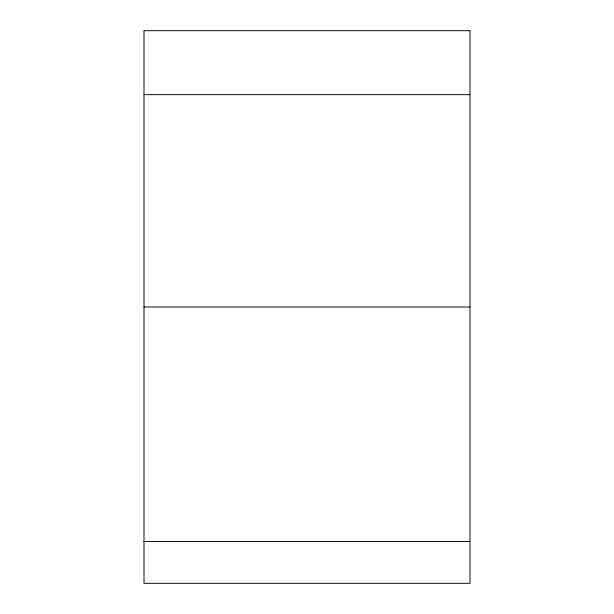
<?xml version="1.0" encoding="UTF-8"?>
<svg xmlns="http://www.w3.org/2000/svg" width="614" height="614" viewBox="0 0 614 614"><rect width="100%" height="100%" fill="white"/><g stroke="black" fill="none" stroke-linecap="round" stroke-linejoin="round"><path stroke-width="0.92" d="M144.006 94.648L469.994 94.648M144.006 307L469.994 307M144.006 541.533L469.994 541.533M469.994 30.7L144.006 30.7L144.006 583.3L469.994 583.3L469.994 30.7"/></g></svg>
